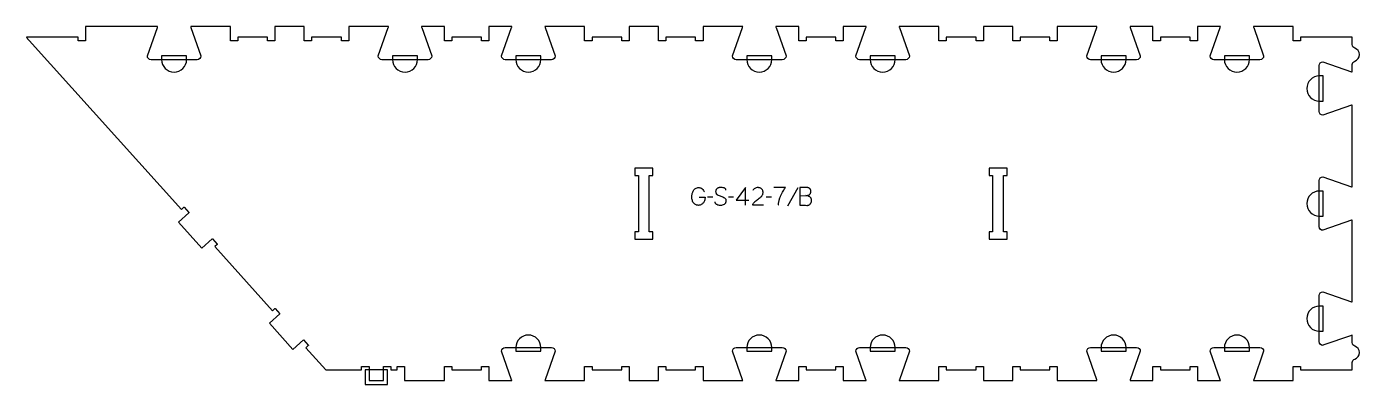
# Model space of a CAD drawing. Extents: x 0 to 2257, y -6 to 600.
import ezdxf

# ---------------------------------------------------------------- set-up
doc = ezdxf.new("R2010")
doc.units = 0
for name, color, linetype in [('1_ANYTOOL_1MMDEEP_LABELS_S', 2, 'CONTINUOUS'), ('3_ANYTOOL_CUTTHROUGH_INSID', 4, 'CONTINUOUS'), ('4_ANYTOOL_CUTTHROUGH_OUTSI', 5, 'CONTINUOUS'), ('5_ANYTOOL_HALF_MILL_9MM_IN', 3, 'CONTINUOUS')]:
    doc.layers.add(name, color=color, linetype=linetype)

msp = doc.modelspace()

# ---------------------------------------------------------------- linework, layer by layer
at = {"layer": '1_ANYTOOL_1MMDEEP_LABELS_S'}
for p, q in [((1305.774394, 326.335306), (1288.58868, 295.563878)), ((1162.074394, 310.692449), (1153.28868, 310.606735)), ((1197.131537, 310.692449), (1188.345823, 310.606735)), ((1201.417251, 305.463878), (1223.18868, 305.463878)), ((1261.331537, 310.692449), (1252.545823, 310.606735))]:
    msp.add_line(p, q, dxfattribs=at)
for points in [[(1139.18868, 310.606735), (1148.960108, 310.563878, -0.031732), (1148.691998, 307.556476, -0.048764), (1147.947608, 304.638878, -0.050291), (1146.837896, 302.32837, -0.060119), (1145.252965, 300.321021, -0.036578), (1143.520946, 298.834604, -0.050793), (1141.561894, 297.674592, -0.051881), (1139.608877, 297.006847, -0.053919), (1137.560108, 296.763878, -0.055881), (1135.524961, 296.970822, -0.055271), (1133.585108, 297.621021, -0.05403), (1131.659132, 298.780214, -0.038531), (1129.974394, 300.278163, -0.067281), (1128.426681, 302.389178, -0.049165), (1127.402965, 304.810306, -0.047412), (1126.730039, 308.014225, -0.028075), (1126.545823, 311.292449, -0.03109), (1126.713349, 313.984029, -0.031496), (1127.215465, 316.633521, -0.031425), (1128.066338, 319.261765, -0.02824), (1129.224394, 321.771021, -0.064555), (1130.753197, 323.922545, -0.078906), (1132.819037, 325.547806, -0.076878), (1135.442638, 326.522356, -0.050594), (1138.245823, 326.806735, -0.039946), (1139.905384, 326.673938, -0.052714), (1141.508323, 326.238878, -0.053511), (1142.89152, 325.523543, -0.05153), (1144.095823, 324.535306, -0.040443), (1146.136046, 322.112165, -0.04035), (1147.760108, 319.392449)], [(1184.317251, 322.221021, 0.071867), (1184.124138, 323.557627, 0.100684), (1183.497608, 324.738878, 0.047558), (1183.023055, 325.215328, 0.038563), (1182.473055, 325.604056, 0.037928), (1181.775867, 325.951524, 0.026634), (1181.03868, 326.206735, 0.028461), (1178.015346, 326.892718, 0.041577), (1174.931537, 327.149592, 0.036938), (1173.429177, 327.038452, 0.041531), (1171.96368, 326.694235, 0.041583), (1170.586303, 326.117026, 0.038125), (1169.317251, 325.328163, 0.057611), (1168.247099, 324.336259, 0.065808), (1167.452965, 323.115663, 0.06469), (1166.975469, 321.656109, 0.046778), (1166.831537, 320.121021, 0.052235), (1166.993893, 318.571178, 0.075448), (1167.53868, 317.121021, 0.076671), (1168.454772, 315.947968, 0.061023), (1169.660108, 315.063878, 0.021951), (1172.688962, 313.536532, 0.018213), (1175.831537, 312.256735, -0.02405), (1178.933021, 310.951273, -0.02981), (1181.874394, 309.321021, -0.068439), (1183.015696, 308.35509, -0.079282), (1183.824394, 307.103163, -0.076308), (1184.249394, 305.524481, -0.047772), (1184.274394, 303.878163, -0.046243), (1183.981159, 302.197204, -0.06359), (1183.331537, 300.626378, -0.064671), (1182.358713, 299.342189, -0.057073), (1181.102965, 298.328163, -0.067522), (1178.134657, 296.965253, -0.070793), (1174.910108, 296.463878, -0.064027), (1171.771093, 296.826393, -0.070447), (1168.845823, 298.006735, -0.054374), (1167.687405, 298.856368, -0.074742), (1166.78868, 299.967449, -0.075199), (1166.265673, 301.273828, -0.057737), (1166.102965, 302.678163)], [(1247.617251, 296.849592), (1229.317251, 296.892449, -0.034491), (1229.980029, 298.639781, -0.037732), (1230.886894, 300.272806, -0.037744), (1232.026188, 301.747442, -0.03482), (1233.367251, 303.042449, -0.00859), (1236.326476, 305.441032, -0.008791), (1239.367251, 307.735306, 0.020588), (1242.18654, 309.968749, 0.025206), (1244.78868, 312.449592, 0.046908), (1245.809275, 313.750834, 0.051091), (1246.556537, 315.224592, 0.050722), (1247.00527, 316.872767, 0.041139), (1247.145823, 318.578163, 0.039396), (1247.003178, 320.385749, 0.058519), (1246.51368, 322.124592, 0.060358), (1245.723122, 323.531708, 0.061397), (1244.617251, 324.706735, 0.048006), (1243.261294, 325.628694, 0.045901), (1241.756537, 326.281735, 0.045216), (1240.016476, 326.684294, 0.034258), (1238.231537, 326.806735, 0.055622), (1235.596966, 326.512748, 0.079896), (1233.152965, 325.531735, 0.080617), (1231.183578, 323.866035, 0.060287), (1229.745823, 321.706735)], [(1272.860108, 296.806735, -0.003774), (1273.175747, 298.984256, -0.003814), (1273.524394, 301.156735, -0.008634), (1273.926639, 303.317859, -0.008564), (1274.402965, 305.463878), (1275.645823, 309.449592, -0.011438), (1276.385587, 311.548579, -0.014127), (1277.231537, 313.606735), (1278.774394, 316.863878, -0.028337), (1280.926246, 320.788548, -0.019583), (1283.445823, 324.492449), (1285.202965, 326.806735), (1265.617251, 326.806735)], [(1309.202965, 313.135306), (1319.745823, 313.263878, 0.046847), (1322.694525, 313.740326, 0.060102), (1325.467251, 314.828163, 0.086388), (1326.573953, 315.69829, 0.076384), (1327.347608, 316.879949, 0.070405), (1327.845077, 318.567699, 0.036531), (1327.974394, 320.335306, 0.031885), (1327.882773, 321.770564, 0.051083), (1327.556537, 323.166556, 0.053001), (1327.04825, 324.253115, 0.064647), (1326.302965, 325.188878, 0.064346), (1325.329674, 325.914442, 0.050037), (1324.21368, 326.402271, 0.048317), (1322.769123, 326.718553, 0.029756), (1321.28868, 326.806735), (1309.202965, 326.806735)], [(1309.202965, 326.806735), (1309.202965, 296.806735), (1318.88868, 296.806735), (1321.417251, 296.721021, 0.048381), (1323.096145, 296.824936, 0.066146), (1324.70118, 297.304949, 0.067079), (1326.064943, 298.15362, 0.057042), (1327.181537, 299.313878, 0.037099), (1328.076208, 300.685119, 0.042913), (1328.740465, 302.179949, 0.043052), (1329.131626, 303.735597, 0.040094), (1329.260108, 305.335306, 0.045096), (1329.097737, 307.131923, 0.070597), (1328.531537, 308.833521, 0.073303), (1327.605559, 310.162559, 0.067093), (1326.345823, 311.185306, 0.063103), (1323.171313, 312.610252, 0.053716), (1319.745823, 313.263878)]]:
    msp.add_lwpolyline(points, format="xyb", dxfattribs=at)
msp.add_lwpolyline([(1217.402965, 296.806735), (1217.445823, 326.849592), (1201.417251, 305.463878)], dxfattribs=at)
at = {"layer": '3_ANYTOOL_CUTTHROUGH_INSID'}
for points in [[(1029.954128, 360.000851), (1029.954128, 347.500851), (1035.954128, 347.500851), (1035.954128, 252.000851), (1029.954128, 252.000851), (1029.954128, 239.500851), (1060.454128, 239.500851), (1060.454128, 252.000851), (1054.454128, 252.000851), (1054.454128, 347.500851), (1060.454128, 347.500851), (1060.454128, 360.000851)], [(1629.954128, 360.000851), (1629.954128, 347.500851), (1635.954128, 347.500851), (1635.954128, 252.000851), (1629.954128, 252.000851), (1629.954128, 239.500851), (1660.454128, 239.500851), (1660.454128, 252.000851), (1654.454128, 252.000851), (1654.454128, 347.500851), (1660.454128, 347.500851), (1660.454128, 360.000851)]]:
    msp.add_lwpolyline(points, close=True, dxfattribs=at)
at = {"layer": '4_ANYTOOL_CUTTHROUGH_OUTSI'}
msp.add_lwpolyline([(2195.204128, 59.6, -0.414214), (2188.954128, 65.85), (2188.954128, 143.85, -0.414214), (2195.204128, 150.1, -0.084368), (2195.286715, 150.085965), (2243.570323, 133.186852, 0.061178), (2244.954128, 132.955437), (2244.954128, 271.644563, 0.061784), (2243.559258, 271.409569), (2195.286715, 254.514035, -0.084368), (2195.204128, 254.5, -0.414214), (2188.954128, 260.75), (2188.954128, 338.75, -0.414214), (2195.204128, 345, -0.084368), (2195.286715, 344.985965), (2243.570323, 328.086852, 0.061178), (2244.954128, 327.855437), (2244.954128, 466.544563, 0.061784), (2243.559258, 466.309569), (2195.286715, 449.414035, -0.084368), (2195.204128, 449.4, -0.414214), (2188.954128, 455.65), (2188.954128, 533.65, -0.414214), (2195.204128, 539.9, -0.084368), (2195.286715, 539.885965), (2243.570323, 522.986852, 0.061178), (2244.954128, 522.755437), (2244.954128, 535.154437, -0.317837), (2249.120794, 541.046994, 0.707107), (2249.120794, 563.203006, -0.317837), (2244.954128, 569.095563), (2244.954128, 581.5), (2157.454128, 581.5), (2157.454128, 575.75, -0.414214), (2157.204128, 575.5), (2145.204128, 575.5, -0.414214), (2144.954128, 575.75), (2144.954128, 599.5), (2077.762565, 599.5, 0.061784), (2077.997559, 598.10513), (2094.893092, 549.832588, -0.084368), (2094.907128, 549.75, -0.414214), (2088.657128, 543.5), (2010.657128, 543.5, -0.414214), (2004.407128, 549.75, -0.084368), (2004.421163, 549.832588), (2021.320276, 598.116195, 0.061178), (2021.55169, 599.5), (1982.954128, 599.5), (1982.954128, 575.75, -0.414214), (1982.704128, 575.5), (1970.704128, 575.5, -0.414214), (1970.454128, 575.75), (1970.454128, 581.5), (1919.954128, 581.5), (1919.954128, 575.75, -0.414214), (1919.704128, 575.5), (1907.704128, 575.5, -0.414214), (1907.454128, 575.75), (1907.454128, 599.5), (1868.856565, 599.5, 0.061784), (1869.091559, 598.10513), (1885.987092, 549.832588, -0.084368), (1886.001128, 549.75, -0.414214), (1879.751128, 543.5), (1801.751128, 543.5, -0.414214), (1795.501128, 549.75, -0.084368), (1795.515163, 549.832588), (1812.414276, 598.116195, 0.061178), (1812.64569, 599.5, -0.000012), (1795.204121, 599.500426), (1745.454128, 599.500849), (1745.454128, 575.750851, -0.414214), (1745.204128, 575.500851), (1733.204128, 575.500851, -0.414214), (1732.954128, 575.750851), (1732.954128, 581.500851), (1682.454128, 581.500851), (1682.454128, 575.750851, -0.414214), (1682.204128, 575.500851), (1670.204128, 575.500851, -0.414214), (1669.954128, 575.750851), (1669.954128, 599.500851), (1620.454128, 599.500851), (1620.454128, 575.750851, -0.414214), (1620.204128, 575.500851), (1608.204128, 575.500851, -0.414214), (1607.954128, 575.750851), (1607.954128, 581.500851), (1557.454128, 581.500851), (1557.454128, 575.750851, -0.414214), (1557.204128, 575.500851), (1545.204128, 575.500851, -0.414214), (1544.954128, 575.750851), (1544.954128, 599.500847), (1495.20413, 599.5), (1477.762565, 599.5, 0.061784), (1477.997559, 598.10513), (1494.893092, 549.832588, -0.084368), (1494.907128, 549.75, -0.414214), (1488.657128, 543.5), (1410.657128, 543.5, -0.414214), (1404.407128, 549.75, -0.084368), (1404.421163, 549.832588), (1421.320276, 598.116195, 0.061178), (1421.55169, 599.5), (1382.954128, 599.5), (1382.954128, 575.75, -0.414214), (1382.704128, 575.5), (1370.704128, 575.5, -0.414214), (1370.454128, 575.75), (1370.454128, 581.5), (1319.954128, 581.5), (1319.954128, 575.75, -0.414214), (1319.704128, 575.5), (1307.704128, 575.5, -0.414214), (1307.454128, 575.75), (1307.454128, 599.5), (1268.856565, 599.5, 0.061784), (1269.091559, 598.10513), (1285.987092, 549.832588, -0.084368), (1286.001128, 549.75, -0.414214), (1279.751128, 543.5), (1201.751128, 543.5, -0.414214), (1195.501128, 549.75, -0.084368), (1195.515163, 549.832588), (1212.414276, 598.116195, 0.061178), (1212.64569, 599.5), (1195.204126, 599.5), (1145.454128, 599.500847), (1145.454128, 575.750851, -0.414214), (1145.204128, 575.500851), (1133.204128, 575.500851, -0.414214), (1132.954128, 575.750851), (1132.954128, 581.500851), (1082.454128, 581.500851), (1082.454128, 575.750851, -0.414214), (1082.204128, 575.500851), (1070.204128, 575.500851, -0.414214), (1069.954128, 575.750851), (1069.954128, 599.500851), (1020.454128, 599.500851), (1020.454128, 575.750851, -0.414214), (1020.204128, 575.500851), (1008.204128, 575.500851, -0.414214), (1007.954128, 575.750851), (1007.954128, 581.500851), (957.454128, 581.500851), (957.454128, 575.750851, -0.414214), (957.204128, 575.500851), (945.204128, 575.500851, -0.414214), (944.954128, 575.750851), (944.954128, 599.500847), (895.20413, 599.5), (877.762649, 599.5, 0.06141), (877.997559, 598.10513), (894.893092, 549.832588, -0.084368), (894.907128, 549.75, -0.414214), (888.657128, 543.5), (810.657128, 543.5, -0.414214), (804.407128, 549.75, -0.084368), (804.421163, 549.832588), (821.320276, 598.116195, 0.0608), (821.551607, 599.5), (782.954128, 599.5), (782.954128, 575.75, -0.414214), (782.704128, 575.5), (770.704128, 575.5, -0.414214), (770.454128, 575.75), (770.454128, 581.5), (719.954128, 581.5), (719.954128, 575.75, -0.414214), (719.704128, 575.5), (707.704128, 575.5, -0.414214), (707.454128, 575.75), (707.454128, 599.5), (668.856649, 599.5, 0.06141), (669.091559, 598.10513), (685.987092, 549.832588, -0.084368), (686.001128, 549.75, -0.414214), (679.751128, 543.5), (601.751128, 543.5, -0.414214), (595.501128, 549.75, -0.084368), (595.515163, 549.832588), (612.414276, 598.116195, 0.0608), (612.645607, 599.5), (595.204128, 599.499995), (545.454128, 599.49999), (545.454128, 575.74999, -0.414214), (545.204128, 575.49999), (533.204128, 575.49999, -0.414214), (532.954128, 575.74999), (532.954128, 581.49999), (482.454128, 581.49999), (482.454128, 575.74999, -0.414214), (482.204128, 575.49999), (470.204128, 575.49999, -0.414214), (469.954128, 575.74999), (469.954128, 599.49999), (420.454128, 599.49999), (420.454128, 575.74999, -0.414214), (420.204128, 575.49999), (408.204128, 575.49999, -0.414214), (407.954128, 575.74999), (407.954128, 581.49999), (357.454128, 581.49999), (357.454128, 575.74999, -0.414214), (357.204128, 575.49999), (345.204128, 575.49999, -0.414214), (344.954128, 575.74999), (344.954128, 599.49999), (277.762621, 599.49999, 0.061436), (277.99746, 598.10512), (294.892993, 549.832577, -0.084368), (294.907029, 549.74999, -0.414214), (288.657029, 543.49999), (210.657029, 543.49999, -0.414214), (204.407029, 549.74999, -0.084368), (204.421064, 549.832577), (221.320177, 598.116185, 0.060787), (221.551543, 599.499988), (99.605655, 599.499289), (99.605655, 575.749288, -0.414214), (99.355655, 575.499288), (87.355655, 575.499288, -0.414214), (87.105655, 575.749288), (87.105655, 581.499288), (0.0719, 581.499137, 0.065088), (0.001411, 581.491421, 0.053541), (0.001339, 581.436483, 0.025306), (0.009928, 581.381973, 0.015677), (0.022938, 581.328397, 0.011825), (0.038877, 581.275606, 0.018139), (0.076965, 581.172276, 0.010806), (0.120986, 581.071279, 0.015527), (0.219548, 580.874179, 0.010083), (0.328102, 580.68233, 0.013482), (0.562997, 580.309363, 0.007412), (0.813332, 579.946441, 0.010898), (1.340128, 579.239564, 0.005622), (1.890083, 578.550355, 0.007957), (3.026877, 577.202478, 0.004119), (4.195999, 575.882324), (261.975237, 289.589434), (266.24832, 293.436935, -0.414214), (266.601389, 293.418431), (274.630956, 284.500693, -0.414214), (274.612452, 284.147624), (256.962762, 268.255773), (296.776032, 224.038654), (314.425722, 239.930506, -0.414214), (314.778791, 239.912002), (322.808358, 230.994264, -0.414214), (322.789854, 230.641195), (318.516778, 226.7937), (416.17902, 118.336358), (420.452109, 122.183865, -0.414214), (420.805178, 122.165361), (428.834745, 113.247623, -0.414214), (428.816241, 112.894554), (411.166551, 97.002703), (450.979821, 52.785585), (468.629511, 68.677436, -0.414214), (468.98258, 68.658932), (477.012147, 59.741194, -0.414214), (476.993643, 59.388125), (472.720542, 55.540608), (506.516238, 17.999152), (567.348071, 18.001253), (567.348071, 23.751261, -0.414214), (567.598071, 24.001261), (579.598071, 24.001261, -0.414214), (579.848071, 23.751261), (579.848071, 0.001261), (604.348071, 0.001261), (604.348071, 23.751261, -0.414214), (604.598071, 24.001261), (616.598071, 24.001261, -0.414214), (616.848071, 23.751261), (616.848071, 18.001261), (627.348071, 18.001261), (627.348071, 23.751261, -0.414214), (627.598071, 24.001261), (639.598071, 24.001261, -0.414214), (639.848071, 23.751261), (639.848071, 0.001258), (707.454128, 0.000202), (707.454128, 23.75, -0.414214), (707.704128, 24), (719.704128, 24, -0.414214), (719.954128, 23.75), (719.954128, 18), (770.454128, 18), (770.454128, 23.75, -0.414214), (770.704128, 24), (782.704128, 24, -0.414214), (782.954128, 23.75), (782.954128, 0), (821.551607, 0, 0.06141), (821.316696, 1.39487), (804.421163, 49.667412, -0.084368), (804.407128, 49.75, -0.414214), (810.657128, 56), (888.657128, 56, -0.414214), (894.907128, 49.75, -0.084368), (894.893092, 49.667412), (877.993979, 1.383805, 0.0608), (877.762649, 0, 0.000024), (895.204116, 0.000851), (944.954128, 0.000851), (944.954128, 23.750851, -0.414214), (945.204128, 24.000851), (957.204128, 24.000851, -0.414214), (957.454128, 23.750851), (957.454128, 18.000851), (1007.954128, 18.000851), (1007.954128, 23.750851, -0.414214), (1008.204128, 24.000851), (1020.204128, 24.000851, -0.414214), (1020.454128, 23.750851), (1020.454128, 0.000851), (1069.954128, 0.000851), (1069.954128, 23.750851, -0.414214), (1070.204128, 24.000851), (1082.204128, 24.000851, -0.414214), (1082.454128, 23.750851), (1082.454128, 18.000851), (1132.954128, 18.000851), (1132.954128, 23.750851, -0.414214), (1133.204128, 24.000851), (1145.204128, 24.000851, -0.414214), (1145.454128, 23.750851), (1145.454128, 0.000849), (1195.204135, 0.000426, 0.000012), (1212.64569, 0, 0.061784), (1212.410696, 1.39487), (1195.515163, 49.667412, -0.084368), (1195.501128, 49.75, -0.414214), (1201.751128, 56), (1279.751128, 56, -0.414214), (1286.001128, 49.75, -0.084368), (1285.987092, 49.667412), (1269.087979, 1.383805, 0.061178), (1268.856565, 0), (1307.454128, 0), (1307.454128, 23.75, -0.414214), (1307.704128, 24), (1319.704128, 24, -0.414214), (1319.954128, 23.75), (1319.954128, 18), (1370.454128, 18), (1370.454128, 23.75, -0.414214), (1370.704128, 24), (1382.704128, 24, -0.414214), (1382.954128, 23.75), (1382.954128, 0), (1421.55169, 0, 0.061784), (1421.316696, 1.39487), (1404.421163, 49.667412, -0.084368), (1404.407128, 49.75, -0.414214), (1410.657128, 56), (1488.657128, 56, -0.414214), (1494.907128, 49.75, -0.084368), (1494.893092, 49.667412), (1477.993979, 1.383805, 0.061178), (1477.762565, 0, 0.000024), (1495.204116, 0.000851), (1544.954128, 0.000851), (1544.954128, 23.750851, -0.414214), (1545.204128, 24.000851), (1557.204128, 24.000851, -0.414214), (1557.454128, 23.750851), (1557.454128, 18.000851), (1607.954128, 18.000851), (1607.954128, 23.750851, -0.414214), (1608.204128, 24.000851), (1620.204128, 24.000851, -0.414214), (1620.454128, 23.750851), (1620.454128, 0.000851), (1669.954128, 0.000851), (1669.954128, 23.750851, -0.414214), (1670.204128, 24.000851), (1682.204128, 24.000851, -0.414214), (1682.454128, 23.750851), (1682.454128, 18.000851), (1732.954128, 18.000851), (1732.954128, 23.750851, -0.414214), (1733.204128, 24.000851), (1745.204128, 24.000851, -0.414214), (1745.454128, 23.750851), (1745.454128, 0.000851), (1795.20414, 0.000851, 0.000024), (1812.64569, 0, 0.061784), (1812.410696, 1.39487), (1795.515163, 49.667412, -0.084368), (1795.501128, 49.75, -0.414214), (1801.751128, 56), (1879.751128, 56, -0.414214), (1886.001128, 49.75, -0.084368), (1885.987092, 49.667412), (1869.087979, 1.383805, 0.061178), (1868.856565, 0), (1907.454128, 0), (1907.454128, 23.75, -0.414214), (1907.704128, 24), (1919.704128, 24, -0.414214), (1919.954128, 23.75), (1919.954128, 18), (1970.454128, 18), (1970.454128, 23.75, -0.414214), (1970.704128, 24), (1982.704128, 24, -0.414214), (1982.954128, 23.75), (1982.954128, 0), (2021.55169, 0, 0.061784), (2021.316696, 1.39487), (2004.421163, 49.667412, -0.084368), (2004.407128, 49.75, -0.414214), (2010.657128, 56), (2088.657128, 56, -0.414214), (2094.907128, 49.75, -0.084368), (2094.893092, 49.667412), (2077.993979, 1.383805, 0.061178), (2077.762565, 0), (2144.954128, 0), (2144.954128, 23.75, -0.414214), (2145.204128, 24), (2157.204128, 24, -0.414214), (2157.454128, 23.75), (2157.454128, 18), (2244.954128, 18), (2244.954128, 30.404437, -0.317837), (2249.120794, 36.296994, 0.707107), (2249.120794, 58.453006, -0.317837), (2244.954128, 64.345563), (2244.954128, 76.744563, 0.061784), (2243.559258, 76.509569), (2195.286715, 59.614035, -0.084368)], format="xyb", close=True, dxfattribs=at)
at = {"layer": '5_ANYTOOL_HALF_MILL_9MM_IN'}
for points in [[(228.407126, 543.75, 1), (270.907126, 543.75), (270.907126, 550), (228.407126, 550)], [(619.501128, 543.75, 1), (662.001128, 543.75), (662.001128, 550), (619.501128, 550)], [(828.407128, 543.75, 1), (870.907128, 543.75), (870.907128, 550), (828.407128, 550)], [(1219.501128, 543.75, 1), (1262.001128, 543.75), (1262.001128, 550), (1219.501128, 550)], [(1428.407128, 543.75, 1), (1470.907128, 543.75), (1470.907128, 550), (1428.407128, 550)], [(1819.501128, 543.75, 1), (1862.001128, 543.75), (1862.001128, 550), (1819.501128, 550)], [(2028.407128, 543.75, 1), (2070.907128, 543.75), (2070.907128, 550), (2028.407128, 550)], [(2189.204128, 515.9, 1), (2189.204128, 473.4), (2195.454128, 473.4), (2195.454128, 515.9)], [(2189.204128, 321, 1), (2189.204128, 278.5), (2195.454128, 278.5), (2195.454128, 321)], [(2189.204128, 126.1, 1), (2189.204128, 83.6), (2195.454128, 83.6), (2195.454128, 126.1)], [(870.907128, 55.5), (870.907128, 55.75, 1), (828.407128, 55.75), (828.407128, 49.5), (870.907128, 49.5)], [(1262.001128, 55.5), (1262.001128, 55.75, 1), (1219.501128, 55.75), (1219.501128, 49.5), (1262.001128, 49.5)], [(1470.907128, 55.5), (1470.907128, 55.75, 1), (1428.407128, 55.75), (1428.407128, 49.5), (1470.907128, 49.5)], [(1862.001128, 55.5), (1862.001128, 55.75, 1), (1819.501128, 55.75), (1819.501128, 49.5), (1862.001128, 49.5)], [(2070.907128, 55.5), (2070.907128, 55.75, 1), (2028.407128, 55.75), (2028.407128, 49.5), (2070.907128, 49.5)]]:
    msp.add_lwpolyline(points, format="xyb", close=True, dxfattribs=at)
msp.add_lwpolyline([(604.848071, 18.001261), (579.348071, 18.001261), (573.348071, 18.001261), (573.348071, -0.238739), (573.348071, -6.498739), (604.588071, -6.498739), (610.848071, -6.498739), (610.848071, 18.001261)], close=True, dxfattribs=at)

doc.saveas('drawing.dxf')
